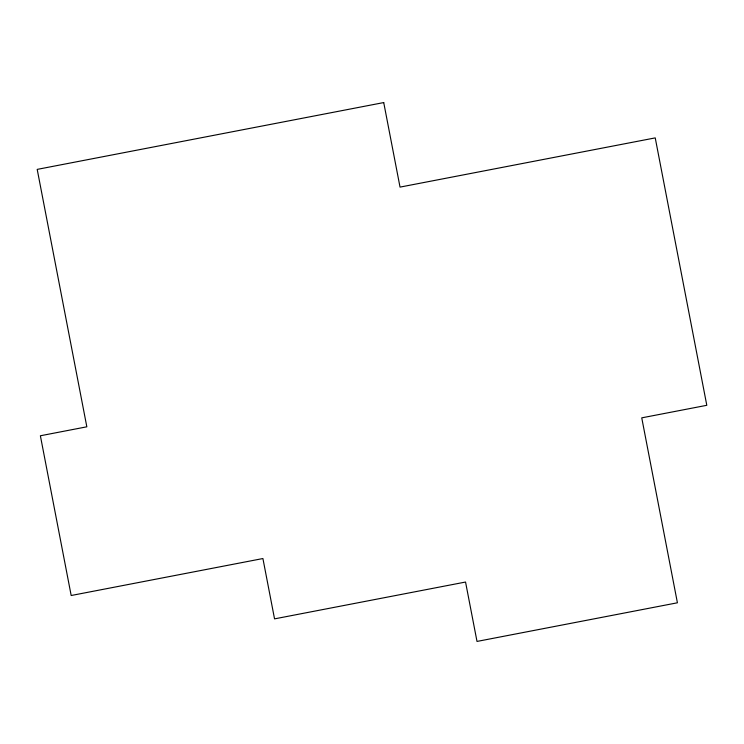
<?xml version="1.0" encoding="UTF-8"?>
<svg xmlns="http://www.w3.org/2000/svg" width="744" height="744" viewBox="0 0 744 744"><rect width="100%" height="100%" fill="white"/><g stroke="black" fill="none" stroke-linecap="round" stroke-linejoin="round"><path stroke-width="1.12" d="M383.727 102.57L37.2 169.39L86.834 426.805L40.381 435.77L71.182 595.507L262.911 558.539L274.545 618.869L465.549 582.041L477.006 641.43L677.412 602.789L641.746 417.849L706.8 405.303L655.231 137.891L400.03 187.107L383.727 102.57"/></g></svg>
